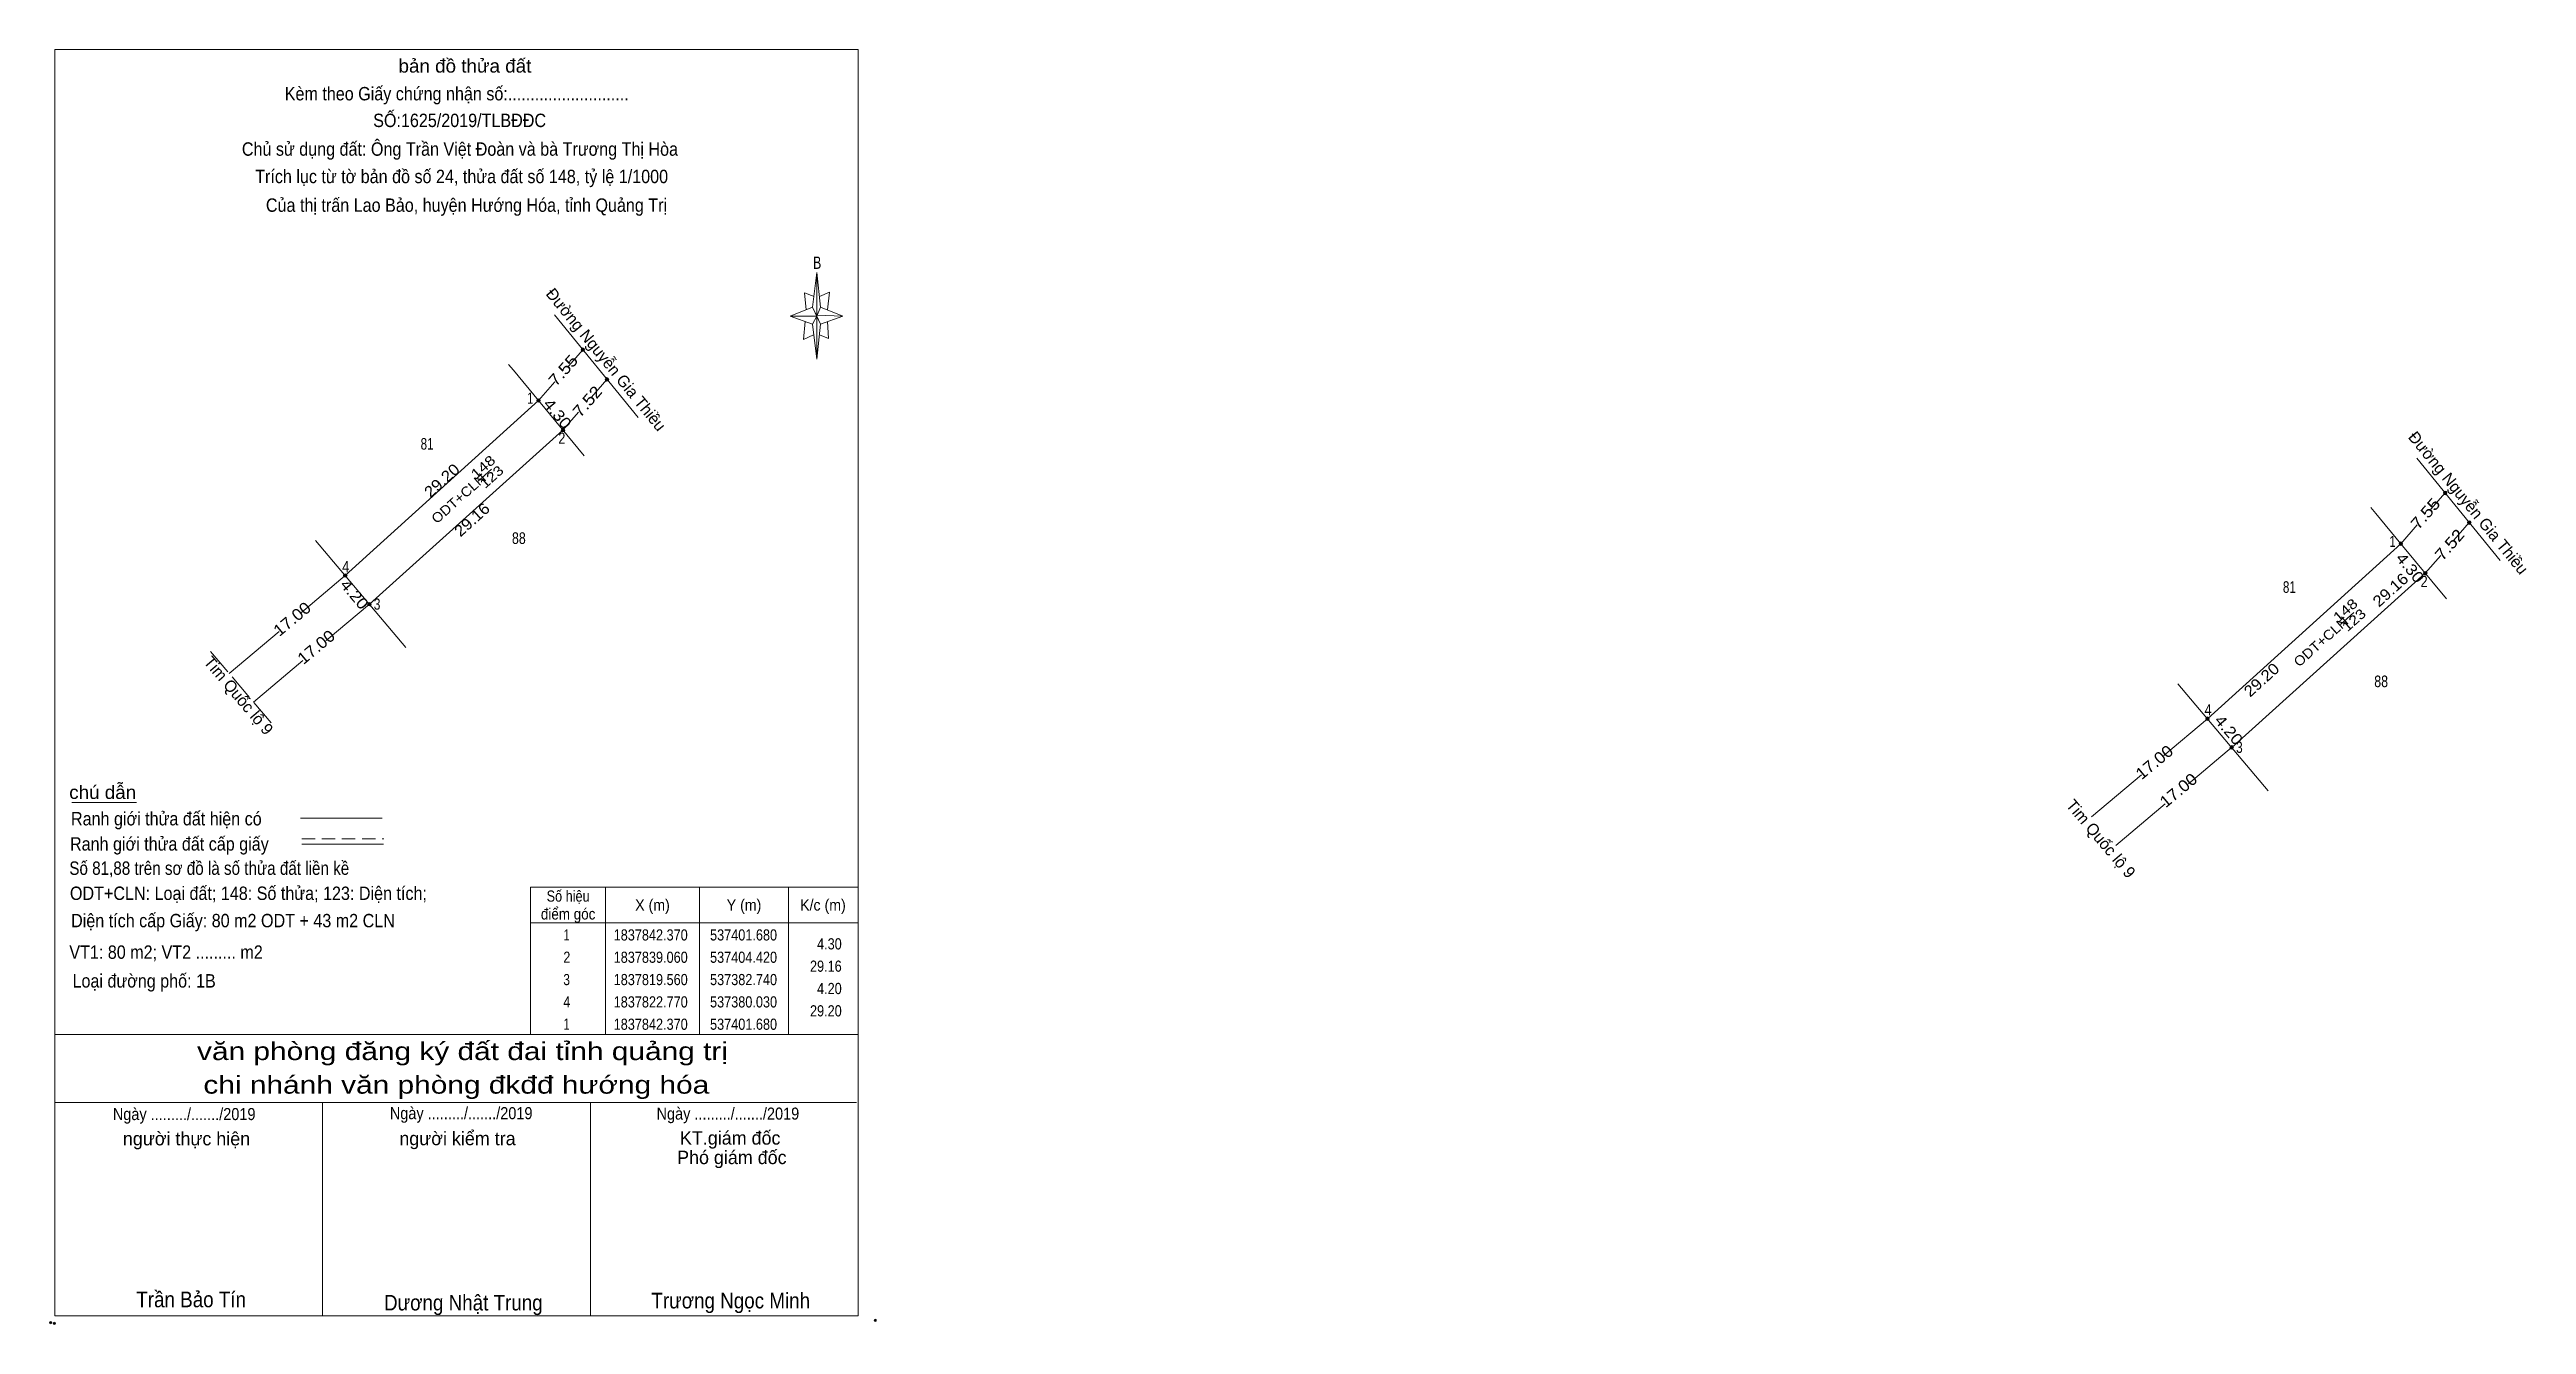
# Model space of a CAD drawing. Header units: metres. Extents: x 537138 to 537416, y 1837755 to 1837898.
import ezdxf
from ezdxf.enums import TextEntityAlignment as Align

# ---------------------------------------------------------------- set-up
doc = ezdxf.new("R2010")
doc.units = ezdxf.units.M
doc.header["$LTSCALE"] = 0.5
doc.header["$PDMODE"] = 32
doc.header["$PDSIZE"] = 0.25
doc.linetypes.add('LONG_DASHED', pattern=[7.5, 6, -1.5])
doc.linetypes.add('MEDIUM_DASHED', pattern=[4.5, 3, -1.5])
for name, color, linetype, lineweight in [('10', 7, 'Continuous', 13), ('13', 7, 'Continuous', 13), ('17', 7, 'Continuous', 13), ('5', 7, 'Continuous', 13), ('6', 7, 'Continuous', 13), ('63', 7, 'Continuous', 13)]:
    doc.layers.add(name, color=color, linetype=linetype, lineweight=lineweight)

msp = doc.modelspace()

# ---------------------------------------------------------------- hatches: boundary and pattern name
at = {"layer": '63'}
for points in [[(537198.23, 1837864.1, 1), (537197.83, 1837864.1, 1)], [(537200.93, 1837860.78, 1), (537200.53, 1837860.78, 1)], [(537193.26, 1837858.41, 1), (537192.86, 1837858.41, 1)], [(537196, 1837855.1, 1), (537195.6, 1837855.1, 1)], [(537406.85, 1837848.06, 1), (537406.45, 1837848.06, 1)], [(537409.55, 1837844.74, 1), (537409.15, 1837844.74, 1)], [(537401.88, 1837842.37, 1), (537401.48, 1837842.37, 1)], [(537171.61, 1837838.81, 1), (537171.21, 1837838.81, 1)], [(537404.62, 1837839.06, 1), (537404.22, 1837839.06, 1)], [(537174.32, 1837835.6, 1), (537173.92, 1837835.6, 1)], [(537380.23, 1837822.77, 1), (537379.83, 1837822.77, 1)], [(537382.94, 1837819.56, 1), (537382.54, 1837819.56, 1)]]:
    msp.add_hatch(color=256, dxfattribs=at).paths.add_polyline_path(points)

# ---------------------------------------------------------------- linework, layer by layer
at = {"layer": '10'}
for p, q in [((537403.46, 1837851.96), (537412.83, 1837840.48)), ((537398.87, 1837845.76), (537398.33, 1837846.41)), ((537398.87, 1837845.76), (537401.68, 1837842.37)), ((537380.03, 1837822.77), (537401.68, 1837842.37)), ((537401.68, 1837842.37), (537406.79, 1837836.19)), ((537404.42, 1837839.06), (537382.74, 1837819.56)), ((537376.71, 1837826.68), (537386.83, 1837814.71))]:
    msp.add_line(p, q, dxfattribs=at)
at = {"layer": '13'}
msp.add_line((537394.93, 1837833.34), (537396.43, 1837834.68), dxfattribs=at)
at = {"layer": '17'}
for p, q in [((537194.84, 1837868), (537204.21, 1837856.52)), ((537196.43, 1837862.27), (537198.03, 1837864.1)), ((537190.25, 1837861.8), (537189.71, 1837862.45)), ((537190.25, 1837861.8), (537193.06, 1837858.41)), ((537193.06, 1837858.41), (537194.9, 1837860.51)), ((537199.01, 1837858.8), (537200.73, 1837860.78)), ((537171.41, 1837838.81), (537193.06, 1837858.41)), ((537193.06, 1837858.41), (537198.17, 1837852.23)), ((537195.8, 1837855.1), (537174.12, 1837835.6)), ((537195.8, 1837855.1), (537197.55, 1837857.11)), ((537186.31, 1837849.38), (537187.81, 1837850.72)), ((537405.05, 1837846.23), (537406.65, 1837848.06)), ((537401.68, 1837842.37), (537403.52, 1837844.47)), ((537407.63, 1837842.76), (537409.35, 1837844.74)), ((537168.09, 1837842.72), (537178.21, 1837830.75)), ((537404.42, 1837839.06), (537406.17, 1837841.07)), ((537140.8, 1837813.38), (537148.04, 1837813.38))]:
    msp.add_line(p, q, dxfattribs=at)
at = {"layer": '17', "linetype": 'LONG_DASHED'}
msp.add_line((537156.32, 1837830.32), (537163.11, 1837822.29), dxfattribs=at)
at = {"layer": '5'}
for p, q in [((537223.75, 1837868.85), (537224.25, 1837872.75)), ((537224.65, 1837868.85), (537227.15, 1837867.85)), ((537223.75, 1837866.95), (537221.25, 1837867.85)), ((537224.65, 1837866.95), (537224.25, 1837863.05)), ((537225.55, 1837865.35), (537224.55, 1837865.75)), ((537225.45, 1837867.25), (537225.55, 1837865.35)), ((537138.88, 1837787.41), (537228.88, 1837787.41)), ((537138.88, 1837779.81), (537228.68, 1837779.81)), ((537138.88, 1837779.81), (537228.68, 1837779.81)), ((537138.88, 1837779.81), (537228.68, 1837779.81)), ((537168.88, 1837755.91), (537168.88, 1837779.81)), ((537198.88, 1837755.91), (537198.88, 1837779.81))]:
    msp.add_line(p, q, dxfattribs=at)
for points in [[(537138.88, 1837897.71), (537228.88, 1837897.71), (537228.88, 1837755.91), (537138.88, 1837755.91)], [(537224.25, 1837872.75), (537224.65, 1837868.85), (537224.25, 1837867.85)], [(537224.25, 1837867.85), (537221.25, 1837867.85), (537223.75, 1837868.85), (537224.65, 1837866.95), (537227.15, 1837867.85), (537224.25, 1837867.95)], [(537224.25, 1837867.85), (537224.25, 1837863.05), (537223.75, 1837866.95)]]:
    msp.add_lwpolyline(points, close=True, dxfattribs=at)
for points in [[(537224.25, 1837867.85), (537223.75, 1837868.85), (537221.25, 1837867.85)], [(537223.95, 1837870.05), (537222.85, 1837870.45), (537223.05, 1837868.55)], [(537224.55, 1837870.05), (537225.65, 1837870.55), (537225.45, 1837868.55)], [(537222.95, 1837867.25), (537222.75, 1837865.25), (537223.85, 1837865.75)], [(537224.25, 1837867.85), (537224.65, 1837866.95), (537227.15, 1837867.85)], [(537228.88, 1837755.91), (537138.88, 1837755.91), (537138.88, 1837779.81)]]:
    msp.add_lwpolyline(points, dxfattribs=at)
for p in [(537138.41, 1837755.14), (537138.81, 1837755.07)]:
    msp.add_point(p, dxfattribs=at)
at = {"layer": '6'}
for p, q in [((537166.4, 1837811.64), (537175.54, 1837811.64)), ((537166.54, 1837808.71), (537175.68, 1837808.71))]:
    msp.add_line(p, q, dxfattribs=at)
at = {"layer": '6', "linetype": 'MEDIUM_DASHED'}
msp.add_line((537166.54, 1837809.33), (537175.74, 1837809.33), dxfattribs=at)
at = {"layer": '6'}
msp.add_point((537230.78, 1837755.41), dxfattribs=at)
at = {"layer": '63'}
for p, q in [((537166.52, 1837834.68), (537171.4, 1837838.8)), ((537169.29, 1837831.52), (537174.11, 1837835.59)), ((537158.42, 1837827.84), (537164, 1837832.55)), ((537161.13, 1837824.63), (537166.65, 1837829.29)), ((537375.14, 1837818.64), (537380.02, 1837822.76)), ((537377.91, 1837815.48), (537382.73, 1837819.55)), ((537367.04, 1837811.8), (537372.62, 1837816.51)), ((537369.75, 1837808.59), (537375.27, 1837813.25)), ((537200.58, 1837803.91), (537200.58, 1837787.41)), ((537211.08, 1837803.91), (537211.08, 1837787.41)), ((537221.08, 1837803.91), (537221.08, 1837787.41)), ((537192.18, 1837799.91), (537228.88, 1837799.91))]:
    msp.add_line(p, q, dxfattribs=at)
msp.add_lwpolyline([(537192.18, 1837803.91), (537228.88, 1837803.91), (537228.88, 1837787.41), (537192.18, 1837787.41)], close=True, dxfattribs=at)
for centre in [(537198.03, 1837864.1), (537200.73, 1837860.78), (537193.06, 1837858.41), (537195.8, 1837855.1), (537406.65, 1837848.06), (537409.35, 1837844.74), (537401.68, 1837842.37), (537171.41, 1837838.81), (537404.42, 1837839.06), (537174.12, 1837835.6), (537380.03, 1837822.77), (537382.74, 1837819.56)]:
    msp.add_circle(centre, 0.2, dxfattribs=at)

# ---------------------------------------------------------------- texts
at = {"layer": '13'}
for s, rotation, p in [('Đường Nguyễn Gia Thiều', 309.226, (537408.7412, 1837846.5411)), ('Tim Quốc lộ 9', 310.215, (537367.5845, 1837808.9197))]:
    msp.add_text(s, height=1.3, rotation=rotation, dxfattribs=at).set_placement(p, align=Align.CENTER)
for s, width, p in [('81', 0.75, (537389.2, 1837836.87)), ('88', 0.8, (537399.48, 1837826.31))]:
    msp.add_text(s, height=1.3, dxfattribs=dict(at, width=width)).set_placement(p, align=Align.CENTER)
for s, width, p in [('148', 1.25, (537395.8329, 1837834.5171)), ('123', 1.2, (537396.7929, 1837833.4182)), ('ODT+CLN', 1.1, (537393.0979, 1837831.0094))]:
    msp.add_text(s, height=1.09, rotation=41.635, dxfattribs=dict(at, width=width)).set_placement(p, align=Align.CENTER)
at = {"layer": '17'}
for s, rotation, p in [('Đường Nguyễn Gia Thiều', 309.226, (537200.1212, 1837862.5811)), ('Tim Quốc lộ 9', 310.215, (537158.9645, 1837824.9597))]:
    msp.add_text(s, height=1.3, rotation=rotation, dxfattribs=at).set_placement(p, align=Align.CENTER)
for s, height, rotation, width, p in [('7.55', 1.3, 48.864, 1.15, (537196.311, 1837861.3624)), ('7.52', 1.3, 49.043, 1.15, (537199.017, 1837857.8789)), ('148', 1.09, 41.635, 1.25, (537187.2129, 1837850.5571)), ('ODT+CLN', 1.09, 41.635, 1.1, (537184.4779, 1837847.0494)), ('123', 1.09, 41.635, 1.2, (537188.1729, 1837849.4582)), ('7.55', 1.3, 48.864, 1.15, (537404.931, 1837845.3224)), ('7.52', 1.3, 49.043, 1.15, (537407.637, 1837841.8389)), ('17.00', 1.3, 39.771, 1.1, (537165.8692, 1837833.4458)), ('17.00', 1.3, 39.771, 1.1, (537168.5692, 1837830.3058)), ('17.00', 1.3, 39.771, 1.1, (537374.4892, 1837817.4058)), ('17.00', 1.3, 39.771, 1.1, (537377.1892, 1837814.2658))]:
    msp.add_text(s, height=height, rotation=rotation, dxfattribs=dict(at, width=width)).set_placement(p, align=Align.CENTER)
for s, width, p in [('81', 0.75, (537180.58, 1837852.91)), ('88', 0.8, (537190.86, 1837842.35))]:
    msp.add_text(s, height=1.3, dxfattribs=dict(at, width=width)).set_placement(p, align=Align.CENTER)
at = {"layer": '5'}
for s, height, width, p in [('bản đồ thửa đất', 1.5, 1.05, (537184.82, 1837895.13)), ('Kèm theo Giấy chứng nhận số:...........................', 1.5, 0.9, (537183.9, 1837892.02)), ('SỐ:1625/2019/TLBĐĐC', 1.5, 0.9, (537184.225, 1837889.03)), ('Chủ sử dụng đất: Ông Trần Việt Đoàn và bà Trương Thị Hòa', 1.5, 0.9, (537184.26, 1837885.82)), ('Trích lục từ tờ bản đồ số 24, thửa đất số 148, tỷ lệ 1/1000 ', 1.5, 0.9, (537184.7, 1837882.75)), ('Của thị trấn Lao Bảo, huyện Hướng Hóa, tỉnh Quảng Trị', 1.5, 0.9, (537184.995, 1837879.54)), ('B', 1.378, 0.75, (537224.28, 1837873.15)), ('văn phòng đăng ký đất đai tỉnh quảng trị', 2, 1.25, (537184.545, 1837784.55)), ('chi nhánh văn phòng đkđđ hướng hóa', 2, 1.25, (537183.855, 1837780.79)), ('Ngày ........./......./2019', 1.35, 0.9, (537153.365, 1837777.83)), ('Ngày ........./......./2019', 1.35, 0.9, (537184.395, 1837777.93)), ('Ngày ........./......./2019', 1.35, 0.9, (537214.275, 1837777.88)), ('Trần Bảo Tín', 1.75, 0.9, (537154.15, 1837756.87)), ('Dương Nhật Trung', 1.75, 0.9, (537184.64, 1837756.51)), ('Trương Ngọc Minh', 1.75, 0.9, (537214.595, 1837756.74))]:
    msp.add_text(s, height=height, dxfattribs=dict(at, width=width)).set_placement(p, align=Align.CENTER)
for s, p in [('người kiểm tra', (537183.985, 1837775.02)), ('KT.giám đốc', (537214.535, 1837775.08)), ('người thực hiện', (537153.63, 1837775)), ('Phó giám đốc', (537214.72, 1837772.9))]:
    msp.add_text(s, height=1.5, dxfattribs=at).set_placement(p, align=Align.CENTER)
at = {"layer": '6'}
for s, width, p in [('chú dẫn', 1.05, (537140.49, 1837813.79)), ('Ranh giới thửa đất hiện có ', 0.9, (537140.69, 1837810.83)), ('Ranh giới thửa đất cấp giấy', 0.9, (537140.58, 1837808.01)), ('Số 81,88 trên sơ đồ là số thửa đất liền kề', 0.85, (537140.5, 1837805.29)), ('ODT+CLN: Loại đất; 148: Số thửa; 123: Diện tích;', 0.9, (537140.57, 1837802.48)), ('Diện tích cấp Giấy: 80 m2 ODT + 43 m2 CLN', 0.9, (537140.7, 1837799.42)), ('VT1: 80 m2; VT2 ......... m2', 0.9, (537140.5, 1837795.89)), ('Loại đường phố: 1B', 0.9, (537140.86, 1837792.67))]:
    msp.add_text(s, height=1.5, dxfattribs=dict(at, width=width)).set_placement(p)
at = {"layer": '63'}
for s, width, p in [(' 1', 0.75, (537192.48, 1837858.04)), (' 2', 0.85, (537196.07, 1837853.56)), (' 1', 0.75, (537401.1, 1837842)), (' 4', 0.85, (537171.86, 1837839.18)), (' 2', 0.85, (537404.69, 1837837.52)), (' 3', 0.8, (537175.35, 1837834.99)), (' 4', 0.85, (537380.48, 1837823.14)), (' 3', 0.8, (537383.97, 1837818.95)), ('4.30', 0.85, (537227.03, 1837796.94)), ('29.16', 0.85, (537227.03, 1837794.44)), ('29.20', 0.85, (537227.03, 1837789.44)), ('4.20', 0.85, (537227.03, 1837791.94))]:
    msp.add_text(s, height=1.25, dxfattribs=dict(at, width=width)).set_placement(p, align=Align.RIGHT)
for s, rotation, width, p in [('4.30', 309.618, 1.15, (537194.7064, 1837856.5385)), ('29.20', 42.155, 1.1, (537182.6555, 1837848.9884)), ('29.16', 41.97, 1.1, (537186.022, 1837844.6049)), ('4.30', 309.618, 1.15, (537402.2364, 1837839.2785)), ('4.20', 310.172, 1.15, (537171.9668, 1837836.3032)), ('29.16', 41.97, 1.1, (537400.942, 1837836.7349)), ('29.20', 42.155, 1.1, (537386.5055, 1837826.6684)), ('4.20', 310.172, 1.15, (537381.9368, 1837821.1132))]:
    msp.add_text(s, height=1.25, rotation=rotation, dxfattribs=dict(at, width=width)).set_placement(p, align=Align.CENTER)
for s, width, p in [('điểm góc', 0.9, (537196.38, 1837800.29)), ('Số hiệu', 0.85, (537196.38, 1837802.29)), ('X (m)', 0.95, (537205.83, 1837801.29)), ('Y (m)', 0.95, (537216.085, 1837801.29)), ('K/c (m)', 0.95, (537224.925, 1837801.29)), (' 1', 0.75, (537196.03, 1837797.94)), ('1837842.370', 0.85, (537205.63, 1837797.94)), ('537401.680', 0.85, (537216.03, 1837797.94)), (' 2', 0.85, (537196.035, 1837795.44)), ('1837839.060', 0.85, (537205.63, 1837795.44)), ('537404.420', 0.85, (537216.03, 1837795.44)), (' 3', 0.8, (537196.025, 1837792.94)), ('1837819.560', 0.85, (537205.63, 1837792.94)), ('537382.740', 0.85, (537216.03, 1837792.94)), (' 4', 0.85, (537196.03, 1837790.44)), ('1837822.770', 0.85, (537205.63, 1837790.44)), ('537380.030', 0.85, (537216.03, 1837790.44)), (' 1', 0.75, (537196.03, 1837787.94)), ('1837842.370', 0.85, (537205.63, 1837787.94)), ('537401.680', 0.85, (537216.03, 1837787.94))]:
    msp.add_text(s, height=1.25, dxfattribs=dict(at, width=width)).set_placement(p, align=Align.CENTER)

doc.saveas('drawing.dxf')
